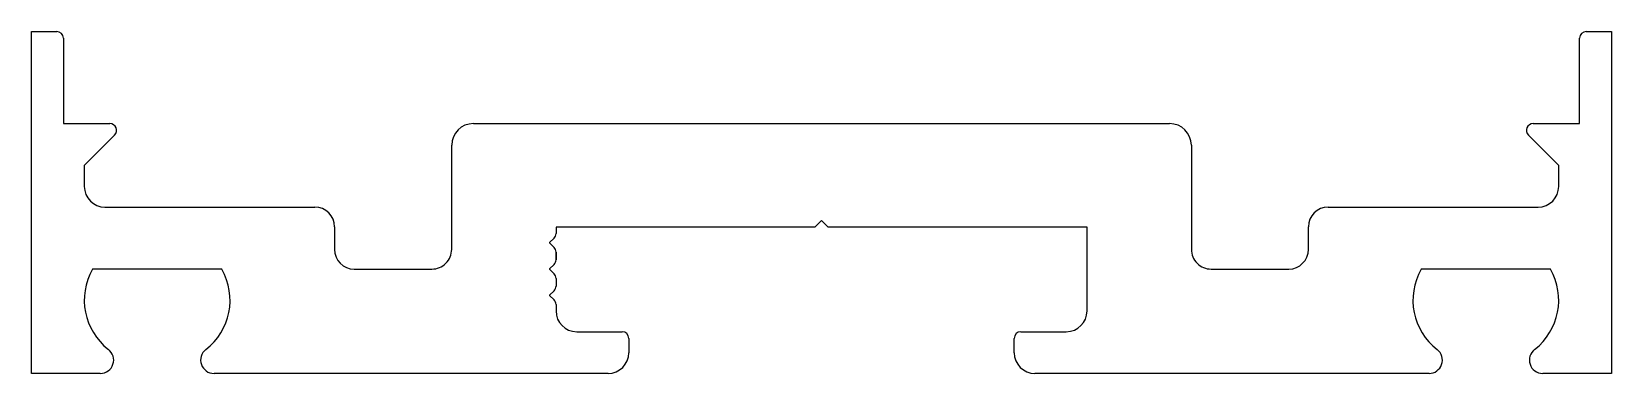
# Model space of a CAD drawing. Extents: x -29.3 to 30.8, y 2.1 to 15.1.
import ezdxf

# ---------------------------------------------------------------- set-up
doc = ezdxf.new("R2010")
doc.units = 0
doc.layers.add('1', color=7, linetype='CONTINUOUS')

msp = doc.modelspace()

# ---------------------------------------------------------------- linework, layer by layer
at = {"layer": '1', "linetype": 'CONTINUOUS'}
for p, q in [((-29.253, 2.081), (-29.253, 15.093)), ((-29.253, 15.093), (-28.3, 15.093)), ((29.849, 15.093), (30.803, 15.093)), ((30.803, 15.093), (30.803, 2.081)), ((-28.046, 14.838), (-28.046, 11.589)), ((29.595, 11.589), (29.595, 14.838)), ((-28.046, 11.589), (-26.276, 11.589)), ((-12.458, 11.589), (14.008, 11.589)), ((27.826, 11.589), (29.595, 11.589)), ((-26.096, 11.155), (-27.251, 10)), ((28.801, 10), (27.646, 11.155)), ((-13.284, 6.804), (-13.284, 10.763)), ((14.834, 10.763), (14.834, 6.804)), ((-27.251, 10), (-27.251, 9.199)), ((28.801, 9.199), (28.801, 10)), ((-26.463, 8.411), (-18.487, 8.411)), ((20.037, 8.411), (28.013, 8.411)), ((0.775, 7.903), (0.521, 7.648)), ((1.029, 7.648), (0.775, 7.903)), ((-17.736, 7.66), (-17.736, 6.804)), ((-9.392, 7.23), (-9.563, 7.059)), ((0.521, 7.648), (-9.318, 7.648)), ((-9.318, 7.648), (-9.318, 7.406)), ((-9.318, 7.406), (-9.318, 7.406)), ((10.868, 7.648), (1.029, 7.648)), ((10.868, 4.458), (10.868, 7.648)), ((19.286, 6.804), (19.286, 7.66)), ((-9.563, 7.047), (-9.392, 6.876)), ((-9.318, 6.699), (-9.318, 6.407)), ((-9.318, 6.407), (-9.318, 6.699)), ((-9.318, 6.699), (-9.318, 6.407)), ((-9.318, 6.407), (-9.318, 6.699)), ((-9.318, 6.699), (-9.318, 6.407)), ((-22.026, 6.047), (-26.934, 6.047)), ((-16.986, 6.053), (-14.035, 6.053)), ((-9.392, 6.23), (-9.563, 6.059)), ((-9.563, 6.047), (-9.392, 5.876)), ((15.585, 6.053), (18.535, 6.053)), ((28.484, 6.047), (23.576, 6.047)), ((-9.318, 5.699), (-9.318, 5.407)), ((-9.392, 5.23), (-9.563, 5.059)), ((-9.563, 5.047), (-9.392, 4.876)), ((-9.318, 4.7), (-9.318, 4.458)), ((-8.53, 3.67), (-6.806, 3.67)), ((8.356, 3.67), (10.08, 3.67)), ((-6.552, 3.415), (-6.552, 2.869)), ((8.102, 2.869), (8.102, 3.415)), ((-26.641, 2.081), (-29.253, 2.081)), ((-7.34, 2.081), (-22.319, 2.081)), ((23.869, 2.081), (8.89, 2.081)), ((30.803, 2.081), (28.191, 2.081))]:
    msp.add_line(p, q, dxfattribs=at)
for centre, radius, start, end in [((-28.3, 14.838), 0.254, 0, 90), ((29.849, 14.838), 0.254, 90, 180), ((-26.276, 11.335), 0.254, 315, 90), ((-12.458, 10.763), 0.826, 90, 180), ((14.008, 10.763), 0.826, 0, 90), ((27.826, 11.335), 0.254, 90, 225), ((-26.463, 9.199), 0.788, 180, 270), ((28.013, 9.199), 0.788, 270, 360), ((-18.487, 7.66), 0.751, 0.00003, 90.00003), ((20.037, 7.66), 0.751, 89.99997, 179.99997), ((-9.568, 7.406), 0.25, 315, 360), ((-16.986, 6.804), 0.751, 180, 270), ((-14.035, 6.804), 0.751, 270, 0.00001), ((-9.557, 7.053), 0.008, 135, 225), ((-9.568, 6.699), 0.25, 0, 45), ((15.585, 6.804), 0.751, 179.99999, 270), ((18.535, 6.804), 0.751, 270, 360), ((-24.887, 4.864), 2.364, 149.99028, 232.25734), ((-24.073, 4.864), 2.364, 307.49835, 30.00978), ((-9.557, 6.053), 0.008, 135, 225), ((-9.568, 6.407), 0.25, 315, 360), ((25.623, 4.864), 2.364, 149.99022, 232.50165), ((26.437, 4.864), 2.364, 307.74266, 30.00972), ((-9.568, 5.699), 0.25, 360, 45), ((-9.568, 5.407), 0.25, 315, 360), ((-9.557, 5.053), 0.008, 135, 225), ((-9.568, 4.7), 0.25, 0, 45), ((-8.53, 4.458), 0.788, 180, 270), ((10.08, 4.458), 0.788, 270, 360), ((-6.806, 3.415), 0.254, 0, 90), ((8.356, 3.415), 0.254, 90, 180), ((-26.641, 2.589), 0.508, 270, 52.86742), ((-22.319, 2.589), 0.508, 128.27036, 269.99989), ((-7.34, 2.869), 0.788, 270, 360), ((8.89, 2.869), 0.788, 180, 270), ((23.869, 2.589), 0.508, 270.00011, 51.72964), ((28.191, 2.589), 0.508, 127.13258, 270)]:
    msp.add_arc(centre, radius, start, end, dxfattribs=at)

doc.saveas('drawing.dxf')
